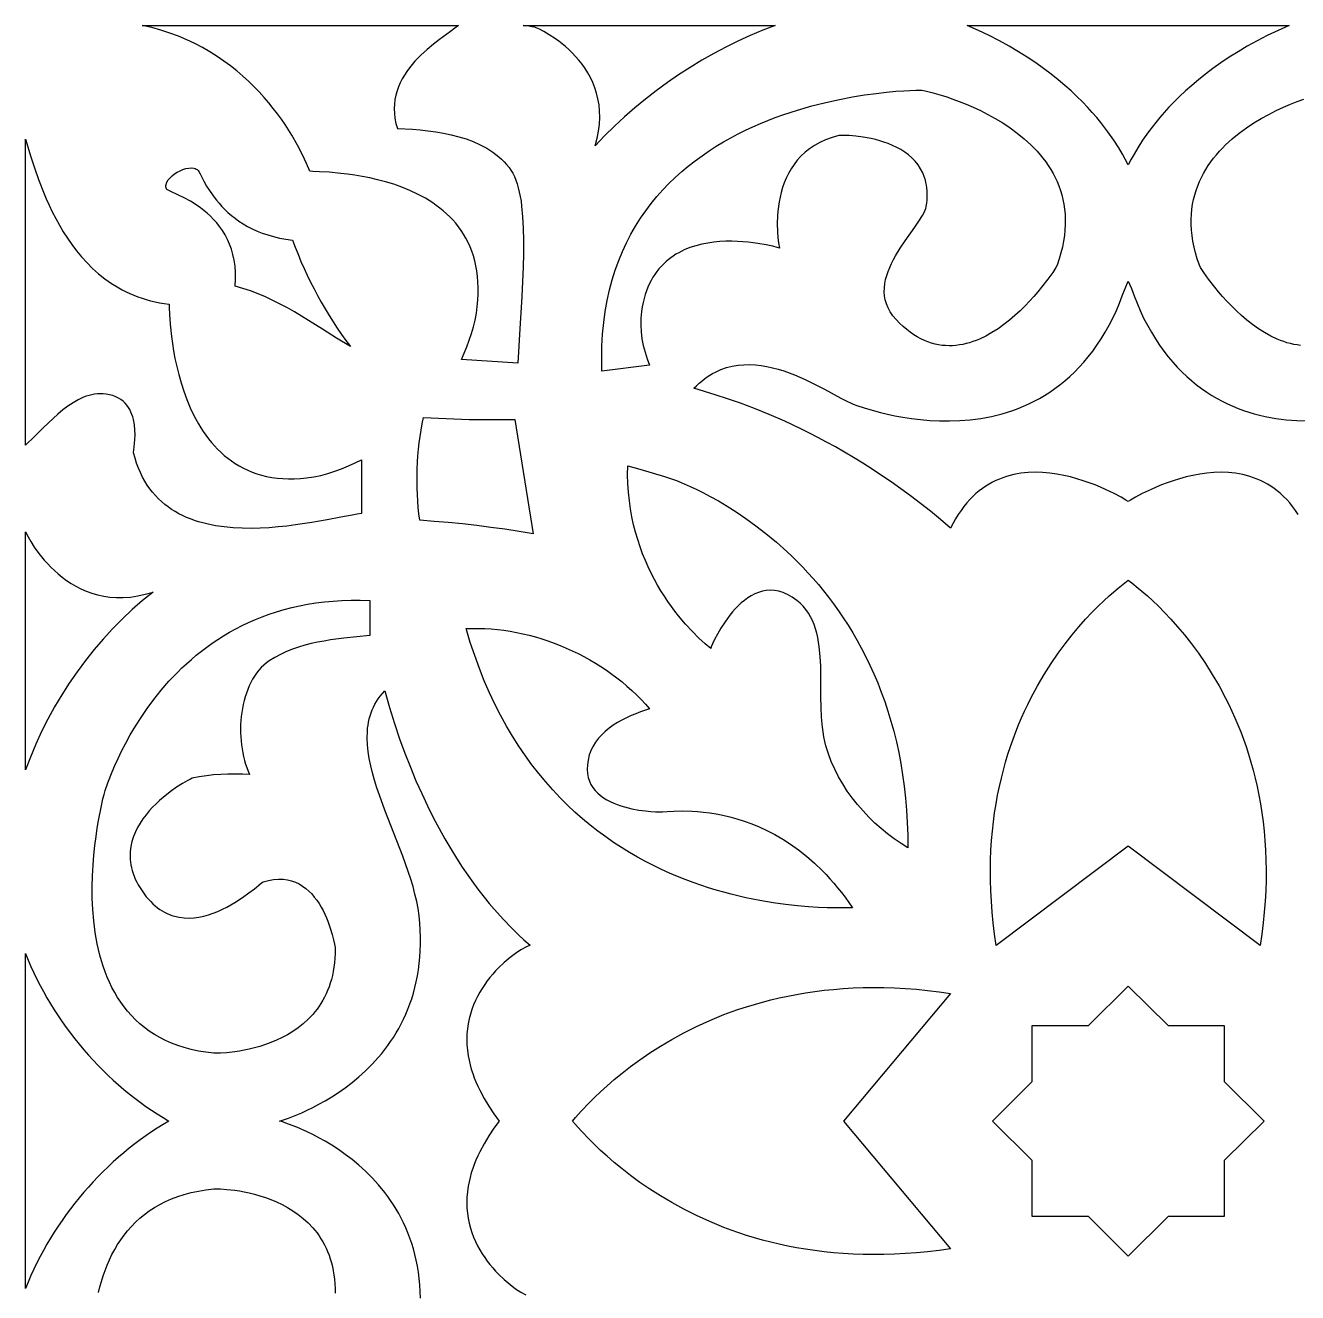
# Model space of a CAD drawing. Extents: x -270 to 270, y -847 to 847.
# Drawn here: x -67.5 to 10.4, y 325 to 402.5 of the extents above; entities that cross this region are included whole.
import ezdxf

# ---------------------------------------------------------------- set-up
doc = ezdxf.new("R2010")
doc.units = 0
doc.layers.add('LAYER_1', color=18, linetype='CONTINUOUS')

msp = doc.modelspace()

# ---------------------------------------------------------------- linework, layer by layer
at = {"layer": 'LAYER_1'}
for points in [[(-41.21, 402.33), (-41.489, 402.131), (-42.161, 401.644), (-42.533, 401.356), (-42.914, 401.038), (-43.293, 400.69), (-43.477, 400.505), (-43.657, 400.312), (-43.831, 400.112), (-43.997, 399.904), (-44.154, 399.689), (-44.301, 399.466), (-44.435, 399.235), (-44.557, 398.997), (-44.664, 398.752), (-44.754, 398.498), (-44.828, 398.237), (-44.882, 397.969), (-44.916, 397.692), (-44.929, 397.408), (-44.918, 397.116), (-44.883, 396.817), (-44.823, 396.51), (-44.734, 396.195), (-43.814, 396.143), (-43.342, 396.103), (-42.866, 396.052), (-42.39, 395.988), (-41.915, 395.908), (-41.446, 395.81), (-40.983, 395.693), (-40.532, 395.554), (-40.093, 395.392), (-39.671, 395.204), (-39.467, 395.099), (-39.268, 394.988), (-39.074, 394.869), (-38.887, 394.742), (-38.705, 394.608), (-38.53, 394.465), (-38.362, 394.314), (-38.201, 394.154), (-38.047, 393.985), (-37.902, 393.807), (-37.783, 393.638), (-37.675, 393.454), (-37.576, 393.254), (-37.486, 393.038), (-37.406, 392.808), (-37.334, 392.562), (-37.271, 392.302), (-37.216, 392.028), (-37.168, 391.739), (-37.128, 391.437), (-37.067, 390.792), (-37.032, 390.095), (-37.018, 389.349), (-37.024, 388.554), (-37.046, 387.714), (-37.081, 386.831), (-37.127, 385.906), (-37.238, 383.941), (-37.358, 381.836), (-40.816, 382.057), (-40.649, 382.447), (-40.49, 382.841), (-40.341, 383.241), (-40.205, 383.646), (-40.085, 384.055), (-39.983, 384.468), (-39.901, 384.886), (-39.843, 385.307), (-39.808, 385.699), (-39.79, 386.079), (-39.788, 386.446), (-39.802, 386.801), (-39.83, 387.143), (-39.873, 387.474), (-39.931, 387.793), (-40.002, 388.101), (-40.085, 388.398), (-40.182, 388.683), (-40.29, 388.958), (-40.411, 389.222), (-40.542, 389.476), (-40.684, 389.72), (-40.835, 389.953), (-40.997, 390.177), (-41.167, 390.391), (-41.346, 390.596), (-41.533, 390.792), (-41.727, 390.979), (-41.929, 391.158), (-42.137, 391.327), (-42.351, 391.489), (-42.571, 391.642), (-42.795, 391.788), (-43.024, 391.926), (-43.257, 392.056), (-43.494, 392.18), (-43.976, 392.405), (-44.466, 392.604), (-44.959, 392.779), (-45.453, 392.93), (-45.943, 393.061), (-46.424, 393.171), (-46.893, 393.263), (-47.346, 393.34), (-47.779, 393.401), (-48.188, 393.45), (-48.916, 393.515), (-49.499, 393.548), (-49.905, 393.564), (-50.1, 393.574), (-50.295, 394.051), (-50.54, 394.585), (-50.839, 395.166), (-51.193, 395.784), (-51.391, 396.104), (-51.604, 396.43), (-51.831, 396.759), (-52.073, 397.092), (-52.329, 397.427), (-52.602, 397.763), (-52.889, 398.098), (-53.192, 398.431), (-53.512, 398.761), (-53.847, 399.086), (-54.199, 399.406), (-54.567, 399.72), (-54.952, 400.025), (-55.354, 400.321), (-55.773, 400.607), (-56.21, 400.881), (-56.664, 401.141), (-57.136, 401.388), (-57.626, 401.619), (-58.135, 401.834), (-58.662, 402.03), (-59.208, 402.208), (-59.772, 402.365), (-60.356, 402.5), (-40.985, 402.5)], [(-22.371, 402.204), (-23.133, 401.883), (-23.888, 401.539), (-24.634, 401.171), (-25.371, 400.78), (-26.098, 400.367), (-26.815, 399.933), (-27.519, 399.477), (-28.211, 399), (-28.89, 398.504), (-29.554, 397.988), (-30.203, 397.454), (-30.835, 396.901), (-31.451, 396.331), (-32.05, 395.743), (-32.629, 395.139), (-32.508, 395.596), (-32.422, 396.038), (-32.37, 396.463), (-32.349, 396.873), (-32.358, 397.267), (-32.394, 397.646), (-32.456, 398.009), (-32.542, 398.357), (-32.648, 398.69), (-32.775, 399.007), (-32.918, 399.31), (-33.077, 399.598), (-33.249, 399.871), (-33.432, 400.129), (-33.625, 400.373), (-33.824, 400.602), (-34.029, 400.817), (-34.237, 401.018), (-34.446, 401.204), (-34.654, 401.377), (-34.859, 401.535), (-35.059, 401.68), (-35.435, 401.928), (-35.767, 402.122), (-36.038, 402.263), (-36.232, 402.351), (-36.332, 402.388), (-36.508, 402.424), (-36.685, 402.451), (-37.04, 402.5), (-21.602, 402.5)], [(9.166, 402.195), (8.509, 401.881), (7.882, 401.559), (7.285, 401.23), (6.717, 400.895), (6.177, 400.556), (5.665, 400.214), (5.18, 399.869), (4.722, 399.524), (4.289, 399.178), (3.882, 398.834), (3.499, 398.493), (3.14, 398.155), (2.804, 397.822), (2.49, 397.495), (2.199, 397.175), (1.929, 396.864), (1.68, 396.561), (1.241, 395.99), (0.877, 395.47), (0.582, 395.011), (0.353, 394.623), (0.182, 394.314), (-0.001, 393.971), (-0.184, 394.314), (-0.354, 394.623), (-0.584, 395.011), (-0.878, 395.47), (-1.243, 395.99), (-1.682, 396.561), (-1.931, 396.864), (-2.201, 397.175), (-2.492, 397.495), (-2.805, 397.822), (-3.141, 398.155), (-3.5, 398.493), (-3.883, 398.834), (-4.291, 399.178), (-4.723, 399.524), (-5.182, 399.869), (-5.667, 400.214), (-6.179, 400.556), (-6.719, 400.895), (-7.287, 401.23), (-7.884, 401.559), (-8.511, 401.881), (-9.168, 402.195), (-9.856, 402.5), (9.854, 402.5)], [(-12.628, 398.536), (-12.431, 398.501), (-12.028, 398.402), (-11.452, 398.236), (-11.112, 398.127), (-10.741, 397.999), (-10.345, 397.851), (-9.929, 397.684), (-9.496, 397.496), (-9.05, 397.288), (-8.597, 397.058), (-8.141, 396.806), (-7.685, 396.531), (-7.235, 396.233), (-6.795, 395.911), (-6.369, 395.565), (-6.163, 395.383), (-5.962, 395.194), (-5.766, 394.999), (-5.577, 394.797), (-5.395, 394.589), (-5.22, 394.374), (-5.053, 394.153), (-4.895, 393.925), (-4.746, 393.69), (-4.606, 393.448), (-4.476, 393.199), (-4.357, 392.943), (-4.249, 392.68), (-4.153, 392.41), (-4.07, 392.132), (-3.999, 391.848), (-3.942, 391.555), (-3.898, 391.256), (-3.869, 390.948), (-3.855, 390.634), (-3.857, 390.311), (-3.875, 389.981), (-3.91, 389.642), (-3.962, 389.296), (-4.031, 388.942), (-4.119, 388.58), (-4.226, 388.21), (-4.353, 387.832), (-4.433, 387.685), (-4.623, 387.39), (-4.915, 386.978), (-5.301, 386.479), (-5.526, 386.205), (-5.772, 385.921), (-6.036, 385.63), (-6.319, 385.335), (-6.619, 385.041), (-6.935, 384.751), (-7.267, 384.469), (-7.612, 384.199), (-7.97, 383.944), (-8.341, 383.708), (-8.722, 383.495), (-9.114, 383.309), (-9.313, 383.227), (-9.514, 383.152), (-9.717, 383.087), (-9.922, 383.03), (-10.129, 382.983), (-10.337, 382.946), (-10.547, 382.919), (-10.758, 382.903), (-10.97, 382.898), (-11.183, 382.905), (-11.397, 382.924), (-11.612, 382.956), (-11.828, 383.002), (-12.044, 383.06), (-12.261, 383.133), (-12.478, 383.221), (-12.695, 383.323), (-12.912, 383.441), (-13.129, 383.575), (-13.346, 383.725), (-13.563, 383.893), (-13.779, 384.077), (-13.994, 384.28), (-14.209, 384.5), (-14.408, 384.736), (-14.573, 384.975), (-14.705, 385.216), (-14.805, 385.461), (-14.876, 385.707), (-14.919, 385.954), (-14.936, 386.203), (-14.93, 386.452), (-14.901, 386.701), (-14.853, 386.95), (-14.785, 387.198), (-14.701, 387.445), (-14.603, 387.691), (-14.491, 387.934), (-14.369, 388.174), (-14.237, 388.412), (-13.952, 388.876), (-13.653, 389.322), (-13.068, 390.148), (-12.812, 390.52), (-12.6, 390.86), (-12.515, 391.016), (-12.446, 391.164), (-12.396, 391.301), (-12.365, 391.428), (-12.336, 391.632), (-12.317, 391.829), (-12.307, 392.02), (-12.305, 392.204), (-12.312, 392.383), (-12.327, 392.555), (-12.35, 392.722), (-12.381, 392.883), (-12.419, 393.038), (-12.464, 393.188), (-12.575, 393.471), (-12.71, 393.732), (-12.869, 393.974), (-13.048, 394.196), (-13.245, 394.399), (-13.458, 394.584), (-13.685, 394.752), (-13.924, 394.904), (-14.173, 395.041), (-14.428, 395.162), (-14.689, 395.27), (-14.952, 395.365), (-15.215, 395.448), (-15.477, 395.519), (-15.735, 395.579), (-16.231, 395.671), (-16.683, 395.73), (-17.076, 395.762), (-17.39, 395.775), (-17.608, 395.774), (-17.712, 395.765), (-17.926, 395.71), (-18.133, 395.648), (-18.522, 395.507), (-18.88, 395.343), (-19.21, 395.159), (-19.511, 394.957), (-19.785, 394.737), (-20.034, 394.502), (-20.258, 394.253), (-20.459, 393.993), (-20.638, 393.723), (-20.796, 393.445), (-20.934, 393.16), (-21.053, 392.871), (-21.155, 392.579), (-21.24, 392.287), (-21.311, 391.994), (-21.368, 391.705), (-21.412, 391.42), (-21.444, 391.14), (-21.466, 390.869), (-21.484, 390.357), (-21.474, 389.898), (-21.447, 389.506), (-21.411, 389.195), (-21.352, 388.873), (-21.485, 388.915), (-21.763, 388.988), (-22.165, 389.075), (-22.673, 389.164), (-22.96, 389.205), (-23.266, 389.24), (-23.589, 389.268), (-23.926, 389.287), (-24.274, 389.296), (-24.631, 389.292), (-24.995, 389.273), (-25.363, 389.239), (-25.732, 389.186), (-26.101, 389.114), (-26.466, 389.02), (-26.826, 388.903), (-27.178, 388.76), (-27.518, 388.59), (-27.684, 388.495), (-27.846, 388.391), (-28.004, 388.281), (-28.158, 388.162), (-28.307, 388.035), (-28.452, 387.9), (-28.591, 387.756), (-28.725, 387.603), (-28.854, 387.441), (-28.976, 387.27), (-29.091, 387.09), (-29.201, 386.899), (-29.303, 386.699), (-29.397, 386.488), (-29.485, 386.267), (-29.564, 386.036), (-29.635, 385.793), (-29.697, 385.54), (-29.751, 385.275), (-29.796, 384.998), (-29.82, 384.791), (-29.836, 384.583), (-29.842, 384.165), (-29.817, 383.744), (-29.763, 383.325), (-29.682, 382.909), (-29.576, 382.5), (-29.449, 382.099), (-29.302, 381.709), (-32.213, 381.342), (-32.228, 382.121), (-32.214, 382.877), (-32.173, 383.61), (-32.105, 384.319), (-32.011, 385.005), (-31.892, 385.67), (-31.75, 386.312), (-31.584, 386.932), (-31.396, 387.532), (-31.187, 388.11), (-30.958, 388.668), (-30.708, 389.206), (-30.441, 389.724), (-30.155, 390.222), (-29.852, 390.702), (-29.534, 391.162), (-29.2, 391.605), (-28.852, 392.029), (-28.49, 392.436), (-28.116, 392.826), (-27.731, 393.199), (-27.334, 393.555), (-26.928, 393.896), (-26.513, 394.22), (-26.089, 394.529), (-25.659, 394.824), (-25.222, 395.103), (-24.779, 395.369), (-24.332, 395.62), (-23.881, 395.858), (-23.428, 396.083), (-22.972, 396.295), (-22.515, 396.494), (-22.058, 396.682), (-21.602, 396.858), (-21.148, 397.022), (-20.696, 397.176), (-20.247, 397.319), (-19.362, 397.575), (-18.502, 397.793), (-17.673, 397.976), (-16.881, 398.127), (-16.135, 398.249), (-15.44, 398.345), (-14.805, 398.418), (-14.236, 398.471), (-13.74, 398.507), (-12.995, 398.538)], [(-67.167, 394.46), (-66.952, 393.794), (-66.698, 393.067), (-66.399, 392.297), (-66.231, 391.9), (-66.051, 391.498), (-65.856, 391.092), (-65.648, 390.686), (-65.424, 390.28), (-65.185, 389.877), (-64.929, 389.479), (-64.657, 389.088), (-64.367, 388.706), (-64.059, 388.334), (-63.732, 387.975), (-63.386, 387.631), (-63.019, 387.304), (-62.632, 386.996), (-62.224, 386.708), (-61.793, 386.443), (-61.57, 386.319), (-61.34, 386.202), (-61.105, 386.092), (-60.864, 385.989), (-60.616, 385.893), (-60.363, 385.804), (-60.104, 385.723), (-59.838, 385.65), (-59.566, 385.585), (-59.288, 385.528), (-59.003, 385.481), (-58.712, 385.442), (-58.708, 385.236), (-58.691, 384.815), (-58.648, 384.211), (-58.566, 383.456), (-58.508, 383.034), (-58.435, 382.586), (-58.347, 382.117), (-58.242, 381.632), (-58.119, 381.134), (-57.976, 380.627), (-57.811, 380.117), (-57.623, 379.606), (-57.411, 379.1), (-57.174, 378.601), (-56.908, 378.115), (-56.765, 377.878), (-56.614, 377.646), (-56.456, 377.418), (-56.29, 377.197), (-56.115, 376.981), (-55.933, 376.773), (-55.742, 376.571), (-55.543, 376.378), (-55.335, 376.192), (-55.119, 376.016), (-54.893, 375.848), (-54.658, 375.691), (-54.413, 375.544), (-54.159, 375.407), (-53.895, 375.283), (-53.621, 375.17), (-53.336, 375.069), (-53.042, 374.981), (-52.736, 374.907), (-52.42, 374.847), (-52.093, 374.801), (-51.755, 374.771), (-51.406, 374.756), (-51.045, 374.757), (-50.672, 374.774), (-50.288, 374.809), (-49.851, 374.872), (-49.418, 374.963), (-48.99, 375.079), (-48.566, 375.216), (-48.147, 375.372), (-47.734, 375.544), (-47.326, 375.728), (-46.924, 375.921), (-46.924, 372.625), (-47.19, 372.589), (-47.494, 372.538), (-48.206, 372.407), (-49.038, 372.25), (-49.968, 372.086), (-50.974, 371.933), (-51.499, 371.867), (-52.035, 371.81), (-52.58, 371.766), (-53.13, 371.736), (-53.683, 371.723), (-54.235, 371.73), (-54.786, 371.757), (-55.331, 371.809), (-55.868, 371.887), (-56.394, 371.993), (-56.652, 372.057), (-56.906, 372.13), (-57.157, 372.211), (-57.403, 372.3), (-57.644, 372.398), (-57.88, 372.506), (-58.111, 372.622), (-58.336, 372.749), (-58.555, 372.886), (-58.768, 373.033), (-58.974, 373.19), (-59.172, 373.359), (-59.364, 373.538), (-59.547, 373.729), (-59.723, 373.932), (-59.89, 374.147), (-60.048, 374.375), (-60.197, 374.615), (-60.336, 374.868), (-60.466, 375.134), (-60.585, 375.414), (-60.694, 375.707), (-60.792, 376.015), (-60.879, 376.337), (-60.877, 376.395), (-60.862, 376.516), (-60.817, 376.91), (-60.799, 377.166), (-60.791, 377.45), (-60.799, 377.753), (-60.83, 378.067), (-60.888, 378.384), (-60.93, 378.54), (-60.981, 378.694), (-61.041, 378.844), (-61.112, 378.989), (-61.195, 379.128), (-61.29, 379.26), (-61.397, 379.385), (-61.518, 379.5), (-61.654, 379.605), (-61.804, 379.699), (-61.97, 379.781), (-62.152, 379.849), (-62.352, 379.903), (-62.569, 379.941), (-62.747, 379.958), (-62.923, 379.962), (-63.097, 379.954), (-63.269, 379.934), (-63.44, 379.902), (-63.609, 379.86), (-63.776, 379.808), (-63.941, 379.746), (-64.105, 379.675), (-64.267, 379.596), (-64.586, 379.413), (-64.9, 379.204), (-65.208, 378.971), (-65.51, 378.72), (-65.807, 378.456), (-66.388, 377.901), (-66.951, 377.345), (-67.5, 376.82), (-67.5, 395.547)], [(-57.186, 393.758), (-57.115, 393.738), (-57.048, 393.711), (-56.986, 393.675), (-56.931, 393.632), (-56.885, 393.563), (-56.814, 393.422), (-56.58, 392.964), (-56.41, 392.666), (-56.2, 392.335), (-55.947, 391.982), (-55.804, 391.799), (-55.648, 391.615), (-55.479, 391.429), (-55.298, 391.244), (-55.103, 391.06), (-54.894, 390.879), (-54.671, 390.702), (-54.433, 390.531), (-54.18, 390.365), (-53.912, 390.207), (-53.627, 390.059), (-53.327, 389.92), (-53.009, 389.792), (-52.674, 389.677), (-52.321, 389.575), (-51.95, 389.489), (-51.56, 389.418), (-51.151, 389.365), (-50.988, 388.928), (-50.816, 388.495), (-50.636, 388.064), (-50.448, 387.637), (-50.252, 387.213), (-50.049, 386.793), (-49.837, 386.377), (-49.619, 385.965), (-49.393, 385.557), (-49.159, 385.154), (-48.919, 384.756), (-48.671, 384.362), (-48.417, 383.974), (-48.156, 383.592), (-47.888, 383.215), (-47.614, 382.844), (-48.463, 383.374), (-49.312, 383.916), (-50.166, 384.452), (-51.03, 384.97), (-51.466, 385.216), (-51.906, 385.453), (-52.351, 385.677), (-52.801, 385.886), (-53.256, 386.08), (-53.717, 386.256), (-54.185, 386.412), (-54.66, 386.547), (-54.637, 386.973), (-54.64, 387.379), (-54.67, 387.765), (-54.723, 388.131), (-54.797, 388.479), (-54.893, 388.807), (-55.007, 389.118), (-55.137, 389.41), (-55.283, 389.686), (-55.442, 389.946), (-55.614, 390.189), (-55.795, 390.416), (-55.984, 390.629), (-56.18, 390.827), (-56.38, 391.011), (-56.584, 391.182), (-56.79, 391.34), (-56.995, 391.485), (-57.397, 391.74), (-57.777, 391.951), (-58.122, 392.123), (-58.65, 392.363), (-58.806, 392.44), (-58.851, 392.469), (-58.871, 392.493), (-58.89, 392.562), (-58.899, 392.631), (-58.897, 392.701), (-58.886, 392.771), (-58.837, 392.911), (-58.757, 393.048), (-58.65, 393.181), (-58.52, 393.306), (-58.371, 393.421), (-58.209, 393.524), (-58.037, 393.613), (-57.86, 393.685), (-57.682, 393.738), (-57.507, 393.77), (-57.341, 393.777)], [(-41.743, 378.44), (-40.345, 378.396), (-38.947, 378.381), (-37.549, 378.396), (-36.42, 371.393), (-37.283, 371.536), (-38.148, 371.667), (-39.014, 371.787), (-39.882, 371.895), (-40.752, 371.993), (-41.622, 372.079), (-42.493, 372.154), (-43.365, 372.217), (-43.414, 372.608), (-43.454, 373), (-43.486, 373.394), (-43.51, 373.79), (-43.525, 374.186), (-43.532, 374.582), (-43.53, 374.979), (-43.52, 375.376), (-43.502, 375.772), (-43.475, 376.168), (-43.44, 376.563), (-43.396, 376.957), (-43.345, 377.349), (-43.284, 377.739), (-43.216, 378.128), (-43.139, 378.514)], [(-29.888, 375.341), (-29.135, 375.131), (-28.387, 374.907), (-28.016, 374.784), (-27.649, 374.649), (-27.356, 374.532), (-26.807, 374.292), (-26.448, 374.122), (-26.039, 373.918), (-25.584, 373.678), (-25.089, 373.4), (-24.559, 373.083), (-23.998, 372.727), (-23.41, 372.329), (-22.802, 371.889), (-22.176, 371.406), (-21.539, 370.877), (-20.895, 370.301), (-20.572, 369.996), (-20.249, 369.678), (-19.926, 369.348), (-19.605, 369.006), (-19.285, 368.651), (-18.968, 368.284), (-18.654, 367.903), (-18.343, 367.51), (-18.037, 367.103), (-17.736, 366.683), (-17.44, 366.249), (-17.149, 365.802), (-16.866, 365.341), (-16.59, 364.866), (-16.321, 364.376), (-16.061, 363.872), (-15.81, 363.354), (-15.568, 362.821), (-15.336, 362.273), (-15.116, 361.711), (-14.906, 361.133), (-14.709, 360.539), (-14.524, 359.931), (-14.352, 359.306), (-14.194, 358.666), (-14.05, 358.01), (-13.922, 357.338), (-13.809, 356.649), (-13.711, 355.944), (-13.631, 355.222), (-13.568, 354.484), (-13.523, 353.729), (-13.496, 352.956), (-13.489, 352.166), (-13.909, 352.432), (-14.322, 352.719), (-14.728, 353.025), (-15.123, 353.35), (-15.507, 353.693), (-15.877, 354.053), (-16.233, 354.43), (-16.573, 354.823), (-16.894, 355.229), (-17.196, 355.65), (-17.477, 356.084), (-17.735, 356.529), (-17.969, 356.986), (-18.176, 357.453), (-18.356, 357.93), (-18.507, 358.415), (-18.576, 358.692), (-18.634, 358.976), (-18.681, 359.266), (-18.719, 359.561), (-18.771, 360.165), (-18.797, 360.783), (-18.807, 361.41), (-18.809, 362.039), (-18.824, 363.286), (-18.854, 363.893), (-18.911, 364.481), (-18.952, 364.766), (-19.003, 365.045), (-19.065, 365.316), (-19.139, 365.58), (-19.226, 365.835), (-19.328, 366.08), (-19.444, 366.316), (-19.577, 366.541), (-19.727, 366.754), (-19.896, 366.956), (-20.085, 367.144), (-20.294, 367.32), (-20.577, 367.518), (-20.716, 367.601), (-20.854, 367.674), (-20.991, 367.738), (-21.126, 367.792), (-21.26, 367.837), (-21.393, 367.873), (-21.653, 367.919), (-21.907, 367.934), (-22.154, 367.918), (-22.395, 367.875), (-22.629, 367.806), (-22.856, 367.714), (-23.075, 367.601), (-23.286, 367.469), (-23.49, 367.321), (-23.686, 367.159), (-23.873, 366.985), (-24.052, 366.801), (-24.222, 366.61), (-24.383, 366.413), (-24.534, 366.214), (-24.676, 366.014), (-24.931, 365.62), (-25.145, 365.251), (-25.317, 364.924), (-25.444, 364.658), (-25.525, 364.469), (-25.557, 364.377), (-25.9, 364.666), (-26.276, 365.011), (-26.679, 365.412), (-27.1, 365.869), (-27.531, 366.381), (-27.748, 366.658), (-27.964, 366.949), (-28.179, 367.253), (-28.391, 367.57), (-28.6, 367.902), (-28.804, 368.247), (-29.003, 368.605), (-29.195, 368.976), (-29.379, 369.361), (-29.555, 369.76), (-29.722, 370.171), (-29.878, 370.596), (-30.023, 371.034), (-30.155, 371.485), (-30.273, 371.949), (-30.377, 372.426), (-30.465, 372.916), (-30.537, 373.419), (-30.591, 373.934), (-30.627, 374.463), (-30.643, 375.004), (-30.639, 375.558)], [(-67.343, 371.199), (-67.18, 370.92), (-66.959, 370.58), (-66.681, 370.194), (-66.344, 369.781), (-66.154, 369.569), (-65.949, 369.356), (-65.73, 369.145), (-65.495, 368.937), (-65.246, 368.735), (-64.982, 368.541), (-64.703, 368.357), (-64.409, 368.185), (-64.1, 368.027), (-63.776, 367.885), (-63.436, 367.761), (-63.081, 367.658), (-62.712, 367.578), (-62.326, 367.522), (-61.926, 367.494), (-61.51, 367.494), (-61.078, 367.525), (-60.631, 367.589), (-60.168, 367.689), (-59.931, 367.752), (-59.69, 367.826), (-60.334, 367.302), (-60.962, 366.751), (-61.572, 366.175), (-62.164, 365.575), (-62.736, 364.951), (-63.289, 364.306), (-63.82, 363.64), (-64.33, 362.955), (-64.816, 362.252), (-65.278, 361.532), (-65.716, 360.798), (-66.128, 360.049), (-66.513, 359.287), (-66.871, 358.514), (-67.2, 357.731), (-67.5, 356.939), (-67.5, 371.504)], [(0.216, 368.391), (0.616, 368.068), (1.169, 367.59), (1.494, 367.292), (1.845, 366.954), (2.218, 366.576), (2.611, 366.159), (3.018, 365.7), (3.436, 365.201), (3.862, 364.661), (4.29, 364.079), (4.718, 363.456), (5.14, 362.791), (5.555, 362.083), (5.957, 361.333), (6.152, 360.942), (6.342, 360.54), (6.527, 360.128), (6.707, 359.704), (6.881, 359.27), (7.048, 358.825), (7.208, 358.369), (7.36, 357.902), (7.505, 357.423), (7.641, 356.934), (7.768, 356.434), (7.885, 355.923), (7.993, 355.4), (8.09, 354.867), (8.176, 354.322), (8.251, 353.766), (8.314, 353.198), (8.364, 352.619), (8.401, 352.029), (8.425, 351.428), (8.436, 350.815), (8.431, 350.19), (8.412, 349.554), (8.378, 348.907), (8.328, 348.248), (8.261, 347.577), (8.178, 346.895), (8.077, 346.201), (-0.001, 352.283), (-8.079, 346.201), (-8.179, 346.895), (-8.263, 347.577), (-8.329, 348.248), (-8.38, 348.907), (-8.414, 349.554), (-8.433, 350.19), (-8.437, 350.815), (-8.427, 351.428), (-8.403, 352.029), (-8.366, 352.619), (-8.315, 353.198), (-8.253, 353.766), (-8.178, 354.322), (-8.092, 354.867), (-7.995, 355.4), (-7.887, 355.923), (-7.769, 356.434), (-7.642, 356.934), (-7.506, 357.423), (-7.362, 357.902), (-7.209, 358.369), (-7.049, 358.825), (-6.882, 359.27), (-6.709, 359.704), (-6.529, 360.128), (-6.344, 360.54), (-6.153, 360.942), (-5.958, 361.333), (-5.556, 362.083), (-5.142, 362.791), (-4.719, 363.456), (-4.292, 364.079), (-3.863, 364.661), (-3.438, 365.201), (-3.02, 365.7), (-2.612, 366.159), (-2.22, 366.576), (-1.846, 366.954), (-1.495, 367.292), (-1.171, 367.59), (-0.618, 368.068), (-0.217, 368.391), (-0.001, 368.562)], [(-46.42, 367.318), (-46.42, 365.174), (-47.215, 365.093), (-48.018, 365.005), (-48.822, 364.898), (-49.222, 364.832), (-49.619, 364.757), (-50.012, 364.671), (-50.401, 364.572), (-50.783, 364.458), (-51.159, 364.328), (-51.528, 364.181), (-51.887, 364.014), (-52.237, 363.826), (-52.576, 363.615), (-52.75, 363.49), (-52.914, 363.352), (-53.069, 363.202), (-53.215, 363.04), (-53.351, 362.868), (-53.478, 362.685), (-53.596, 362.494), (-53.705, 362.293), (-53.806, 362.085), (-53.897, 361.87), (-53.979, 361.648), (-54.053, 361.419), (-54.118, 361.186), (-54.174, 360.948), (-54.222, 360.707), (-54.261, 360.462), (-54.292, 360.214), (-54.314, 359.965), (-54.328, 359.715), (-54.334, 359.464), (-54.332, 359.214), (-54.321, 358.965), (-54.302, 358.717), (-54.275, 358.471), (-54.241, 358.229), (-54.198, 357.99), (-54.147, 357.755), (-54.089, 357.526), (-54.023, 357.302), (-53.949, 357.085), (-53.868, 356.875), (-53.779, 356.673), (-54.22, 356.688), (-54.662, 356.693), (-55.104, 356.688), (-55.546, 356.669), (-55.987, 356.636), (-56.426, 356.586), (-56.862, 356.519), (-57.294, 356.432), (-57.397, 356.388), (-57.604, 356.281), (-57.895, 356.111), (-58.251, 355.883), (-58.651, 355.598), (-59.077, 355.26), (-59.293, 355.072), (-59.507, 354.871), (-59.718, 354.658), (-59.923, 354.434), (-60.12, 354.198), (-60.305, 353.952), (-60.477, 353.695), (-60.633, 353.427), (-60.771, 353.149), (-60.888, 352.862), (-60.981, 352.566), (-61.049, 352.261), (-61.088, 351.947), (-61.096, 351.624), (-61.088, 351.46), (-61.072, 351.294), (-61.046, 351.126), (-61.011, 350.957), (-60.967, 350.785), (-60.913, 350.612), (-60.848, 350.437), (-60.774, 350.26), (-60.688, 350.082), (-60.591, 349.902), (-60.483, 349.72), (-60.364, 349.537), (-60.234, 349.356), (-60.102, 349.187), (-59.969, 349.03), (-59.832, 348.885), (-59.694, 348.75), (-59.555, 348.627), (-59.413, 348.514), (-59.27, 348.411), (-59.125, 348.319), (-58.98, 348.236), (-58.833, 348.163), (-58.685, 348.099), (-58.536, 348.044), (-58.386, 347.997), (-58.085, 347.929), (-57.783, 347.891), (-57.481, 347.881), (-57.179, 347.898), (-56.879, 347.938), (-56.582, 348), (-56.29, 348.081), (-56.002, 348.178), (-55.72, 348.289), (-55.446, 348.413), (-55.181, 348.546), (-54.925, 348.686), (-54.679, 348.832), (-54.224, 349.127), (-53.824, 349.414), (-53.488, 349.672), (-53.224, 349.885), (-53.042, 350.032), (-52.95, 350.094), (-52.622, 350.183), (-52.31, 350.238), (-52.014, 350.261), (-51.732, 350.254), (-51.465, 350.218), (-51.213, 350.157), (-50.975, 350.071), (-50.75, 349.963), (-50.538, 349.835), (-50.34, 349.689), (-50.154, 349.528), (-49.98, 349.352), (-49.819, 349.164), (-49.668, 348.966), (-49.529, 348.76), (-49.401, 348.548), (-49.283, 348.333), (-49.176, 348.115), (-49.078, 347.897), (-48.99, 347.682), (-48.84, 347.265), (-48.724, 346.881), (-48.638, 346.546), (-48.581, 346.276), (-48.548, 346.086), (-48.538, 345.994), (-48.543, 345.7), (-48.557, 345.415), (-48.582, 345.14), (-48.616, 344.873), (-48.66, 344.615), (-48.712, 344.365), (-48.773, 344.124), (-48.842, 343.891), (-48.919, 343.666), (-49.003, 343.449), (-49.095, 343.24), (-49.194, 343.039), (-49.299, 342.845), (-49.411, 342.658), (-49.528, 342.479), (-49.652, 342.307), (-49.78, 342.142), (-49.914, 341.983), (-50.195, 341.686), (-50.492, 341.415), (-50.803, 341.168), (-51.126, 340.944), (-51.457, 340.743), (-51.794, 340.562), (-52.134, 340.402), (-52.476, 340.26), (-52.815, 340.135), (-53.151, 340.028), (-53.48, 339.935), (-53.8, 339.857), (-54.108, 339.791), (-54.401, 339.738), (-54.678, 339.695), (-55.171, 339.638), (-55.565, 339.61), (-55.84, 339.602), (-55.977, 339.606), (-56.457, 339.664), (-56.917, 339.742), (-57.357, 339.838), (-57.778, 339.951), (-58.18, 340.081), (-58.564, 340.227), (-58.929, 340.389), (-59.276, 340.565), (-59.607, 340.756), (-59.92, 340.961), (-60.216, 341.179), (-60.496, 341.41), (-60.761, 341.652), (-61.01, 341.906), (-61.244, 342.171), (-61.463, 342.445), (-61.669, 342.729), (-61.86, 343.022), (-62.038, 343.323), (-62.203, 343.632), (-62.356, 343.948), (-62.496, 344.27), (-62.625, 344.598), (-62.742, 344.931), (-62.848, 345.268), (-62.944, 345.61), (-63.029, 345.955), (-63.105, 346.302), (-63.171, 346.652), (-63.228, 347.003), (-63.277, 347.355), (-63.318, 347.707), (-63.376, 348.41), (-63.406, 349.106), (-63.411, 349.791), (-63.395, 350.46), (-63.361, 351.108), (-63.311, 351.73), (-63.249, 352.32), (-63.179, 352.875), (-63.103, 353.389), (-63.025, 353.858), (-62.875, 354.638), (-62.754, 355.176), (-62.688, 355.433), (-62.611, 355.681), (-62.449, 356.154), (-62.192, 356.819), (-62.025, 357.213), (-61.832, 357.642), (-61.611, 358.101), (-61.361, 358.587), (-61.081, 359.095), (-60.77, 359.621), (-60.427, 360.16), (-60.051, 360.709), (-59.641, 361.263), (-59.196, 361.818), (-58.714, 362.369), (-58.459, 362.642), (-58.195, 362.913), (-57.921, 363.181), (-57.638, 363.445), (-57.344, 363.705), (-57.041, 363.96), (-56.727, 364.21), (-56.404, 364.455), (-56.069, 364.693), (-55.725, 364.925), (-55.369, 365.149), (-55.003, 365.366), (-54.626, 365.574), (-54.238, 365.773), (-53.839, 365.963), (-53.429, 366.143), (-53.007, 366.312), (-52.573, 366.471), (-52.128, 366.618), (-51.671, 366.752), (-51.202, 366.875), (-50.721, 366.984), (-50.227, 367.079), (-49.721, 367.16), (-49.203, 367.226), (-48.672, 367.277), (-48.129, 367.313), (-47.572, 367.331), (-47.003, 367.333)], [(-39.375, 365.594), (-38.989, 365.57), (-38.601, 365.535), (-38.214, 365.487), (-37.826, 365.428), (-37.439, 365.358), (-37.052, 365.276), (-36.667, 365.183), (-36.283, 365.079), (-35.901, 364.964), (-35.521, 364.839), (-35.144, 364.703), (-34.771, 364.557), (-34.4, 364.401), (-34.034, 364.235), (-33.673, 364.059), (-33.316, 363.874), (-32.964, 363.68), (-32.618, 363.476), (-32.278, 363.263), (-31.944, 363.042), (-31.617, 362.811), (-31.297, 362.573), (-30.985, 362.326), (-30.681, 362.071), (-30.386, 361.807), (-30.099, 361.537), (-29.821, 361.258), (-29.554, 360.972), (-29.296, 360.679), (-29.857, 360.493), (-30.142, 360.385), (-30.427, 360.266), (-30.711, 360.135), (-30.989, 359.993), (-31.26, 359.84), (-31.522, 359.674), (-31.772, 359.495), (-32.008, 359.304), (-32.227, 359.099), (-32.427, 358.88), (-32.605, 358.648), (-32.759, 358.4), (-32.887, 358.138), (-32.941, 358.002), (-32.987, 357.861), (-33.064, 357.548), (-33.108, 357.253), (-33.119, 356.978), (-33.101, 356.72), (-33.054, 356.481), (-32.981, 356.258), (-32.885, 356.051), (-32.766, 355.86), (-32.628, 355.684), (-32.471, 355.523), (-32.299, 355.375), (-32.114, 355.241), (-31.916, 355.119), (-31.709, 355.009), (-31.494, 354.911), (-31.274, 354.823), (-31.05, 354.745), (-30.825, 354.677), (-30.378, 354.567), (-29.95, 354.487), (-29.557, 354.432), (-29.215, 354.398), (-28.941, 354.379), (-28.661, 354.369), (-28.509, 354.379), (-28.225, 354.403), (-27.82, 354.427), (-27.306, 354.439), (-26.695, 354.424), (-26.356, 354.402), (-25.997, 354.368), (-25.62, 354.32), (-25.226, 354.257), (-24.816, 354.176), (-24.392, 354.077), (-23.956, 353.957), (-23.508, 353.815), (-23.05, 353.649), (-22.584, 353.457), (-22.112, 353.238), (-21.634, 352.989), (-21.152, 352.709), (-20.667, 352.397), (-20.182, 352.05), (-19.697, 351.667), (-19.214, 351.246), (-18.734, 350.785), (-18.496, 350.54), (-18.26, 350.283), (-18.024, 350.016), (-17.791, 349.738), (-17.56, 349.449), (-17.33, 349.148), (-17.103, 348.836), (-16.879, 348.512), (-17.245, 348.506), (-17.957, 348.503), (-18.429, 348.512), (-18.972, 348.533), (-19.58, 348.57), (-20.248, 348.626), (-20.97, 348.706), (-21.742, 348.812), (-22.558, 348.95), (-23.412, 349.122), (-24.301, 349.332), (-24.756, 349.453), (-25.217, 349.584), (-25.684, 349.728), (-26.157, 349.883), (-26.633, 350.05), (-27.114, 350.23), (-27.597, 350.424), (-28.083, 350.631), (-28.571, 350.853), (-29.06, 351.089), (-29.549, 351.341), (-30.038, 351.608), (-30.527, 351.891), (-31.013, 352.191), (-31.498, 352.508), (-31.98, 352.843), (-32.458, 353.195), (-32.932, 353.566), (-33.401, 353.956), (-33.865, 354.366), (-34.323, 354.795), (-34.774, 355.245), (-35.217, 355.715), (-35.652, 356.207), (-36.079, 356.72), (-36.496, 357.256), (-36.903, 357.815), (-37.299, 358.396), (-37.684, 359.002), (-38.057, 359.631), (-38.417, 360.285), (-38.763, 360.964), (-39.096, 361.669), (-39.414, 362.399), (-39.716, 363.156), (-40.002, 363.94), (-40.272, 364.751), (-40.525, 365.59), (-40.143, 365.604), (-39.76, 365.605)], [(-67.339, 345.309), (-67.168, 344.916), (-66.989, 344.525), (-66.801, 344.138), (-66.604, 343.755), (-66.399, 343.375), (-66.186, 342.999), (-65.964, 342.627), (-65.735, 342.259), (-65.498, 341.895), (-65.254, 341.536), (-65.002, 341.182), (-64.743, 340.834), (-64.478, 340.49), (-64.205, 340.152), (-63.926, 339.82), (-63.641, 339.493), (-63.349, 339.173), (-63.051, 338.859), (-62.748, 338.552), (-62.439, 338.252), (-62.124, 337.958), (-61.804, 337.672), (-61.479, 337.394), (-61.149, 337.123), (-60.814, 336.859), (-60.475, 336.604), (-60.131, 336.357), (-59.784, 336.119), (-59.432, 335.89), (-59.076, 335.669), (-58.717, 335.457), (-59.076, 335.246), (-59.432, 335.025), (-59.784, 334.796), (-60.131, 334.557), (-60.475, 334.311), (-60.814, 334.056), (-61.149, 333.792), (-61.479, 333.521), (-61.804, 333.243), (-62.124, 332.956), (-62.439, 332.663), (-62.748, 332.363), (-63.051, 332.055), (-63.349, 331.742), (-63.641, 331.421), (-63.926, 331.095), (-64.205, 330.763), (-64.478, 330.425), (-64.743, 330.081), (-65.002, 329.732), (-65.254, 329.379), (-65.498, 329.02), (-65.735, 328.656), (-65.964, 328.288), (-66.186, 327.916), (-66.399, 327.54), (-66.604, 327.16), (-66.801, 326.776), (-66.989, 326.389), (-67.168, 325.999), (-67.339, 325.606), (-67.5, 325.21), (-67.5, 345.705)], [(-14.952, 343.624), (-14.301, 343.604), (-13.638, 343.569), (-12.964, 343.519), (-12.278, 343.453), (-11.58, 343.37), (-10.871, 343.271), (-17.421, 335.457), (-10.871, 327.644), (-11.58, 327.545), (-12.278, 327.462), (-12.964, 327.396), (-13.638, 327.346), (-14.301, 327.311), (-14.952, 327.291), (-15.592, 327.285), (-16.22, 327.294), (-16.838, 327.316), (-17.443, 327.351), (-18.038, 327.399), (-18.621, 327.458), (-19.192, 327.53), (-19.753, 327.612), (-20.302, 327.706), (-20.84, 327.809), (-21.367, 327.922), (-21.883, 328.045), (-22.387, 328.176), (-22.881, 328.316), (-23.363, 328.463), (-23.834, 328.618), (-24.295, 328.779), (-24.744, 328.947), (-25.182, 329.121), (-25.61, 329.301), (-26.026, 329.485), (-26.432, 329.674), (-27.211, 330.063), (-27.946, 330.465), (-28.639, 330.875), (-29.289, 331.29), (-29.896, 331.705), (-30.461, 332.118), (-30.984, 332.524), (-31.465, 332.919), (-31.904, 333.301), (-32.302, 333.663), (-32.659, 334.004), (-32.974, 334.32), (-33.484, 334.858), (-33.832, 335.247), (-34.02, 335.457), (-33.832, 335.668), (-33.484, 336.057), (-32.974, 336.595), (-32.659, 336.91), (-32.302, 337.251), (-31.904, 337.614), (-31.465, 337.995), (-30.984, 338.391), (-30.461, 338.797), (-29.896, 339.21), (-29.289, 339.625), (-28.639, 340.04), (-27.946, 340.45), (-27.211, 340.852), (-26.827, 341.048), (-26.432, 341.241), (-26.026, 341.43), (-25.61, 341.614), (-25.182, 341.794), (-24.744, 341.967), (-24.295, 342.135), (-23.834, 342.297), (-23.363, 342.452), (-22.881, 342.599), (-22.387, 342.739), (-21.883, 342.87), (-21.367, 342.992), (-20.84, 343.106), (-20.302, 343.209), (-19.753, 343.302), (-19.192, 343.385), (-18.621, 343.456), (-18.038, 343.516), (-17.443, 343.564), (-16.838, 343.599), (-16.22, 343.621), (-15.592, 343.63)], [(2.434, 341.294), (5.879, 341.297), (5.877, 337.875), (8.315, 335.457), (5.877, 333.04), (5.879, 329.618), (2.434, 329.621), (-0.001, 327.199), (-2.436, 329.621), (-5.881, 329.618), (-5.878, 333.04), (-8.316, 335.457), (-5.878, 337.875), (-5.881, 341.297), (-2.436, 341.294), (-0.001, 343.716)]]:
    msp.add_lwpolyline(points, close=True, dxfattribs=at)
for points in [[(10.545, 382.919), (10.335, 382.946), (10.127, 382.983), (9.92, 383.03), (9.715, 383.087), (9.512, 383.152), (9.311, 383.227), (9.112, 383.309), (8.721, 383.495), (8.339, 383.708), (7.969, 383.944), (7.61, 384.199), (7.265, 384.469), (6.934, 384.751), (6.617, 385.041), (6.317, 385.335), (6.035, 385.63), (5.77, 385.921), (5.524, 386.205), (5.299, 386.479), (4.914, 386.978), (4.622, 387.39), (4.431, 387.685), (4.351, 387.832), (4.225, 388.21), (4.118, 388.58), (4.03, 388.942), (3.96, 389.296), (3.908, 389.642), (3.873, 389.981), (3.855, 390.311), (3.854, 390.634), (3.868, 390.948), (3.896, 391.256), (3.94, 391.555), (3.997, 391.848), (4.068, 392.132), (4.152, 392.41), (4.248, 392.68), (4.355, 392.943), (4.474, 393.199), (4.604, 393.448), (4.744, 393.69), (4.893, 393.925), (5.052, 394.153), (5.219, 394.374), (5.393, 394.589), (5.576, 394.797), (5.765, 394.999), (5.96, 395.194), (6.161, 395.383), (6.368, 395.565), (6.794, 395.911), (7.234, 396.233), (7.684, 396.531), (8.139, 396.806), (8.595, 397.058), (9.049, 397.288), (9.494, 397.496), (9.927, 397.684), (10.344, 397.851), (10.74, 397.999)], [(10.403, 372.581), (10.234, 372.828), (10.06, 373.06), (9.881, 373.278), (9.698, 373.482), (9.51, 373.672), (9.318, 373.849), (9.122, 374.013), (8.923, 374.164), (8.721, 374.303), (8.515, 374.43), (8.307, 374.545), (8.096, 374.65), (7.882, 374.743), (7.667, 374.826), (7.45, 374.898), (7.232, 374.961), (7.012, 375.015), (6.791, 375.059), (6.57, 375.095), (6.348, 375.122), (6.126, 375.141), (5.682, 375.157), (5.24, 375.144), (4.803, 375.107), (4.372, 375.047), (3.949, 374.968), (3.536, 374.872), (3.136, 374.763), (2.751, 374.643), (2.382, 374.514), (2.031, 374.38), (1.701, 374.244), (1.394, 374.108), (0.856, 373.849), (0.434, 373.625), (0.143, 373.459), (-0.001, 373.374), (-0.145, 373.459), (-0.435, 373.625), (-0.858, 373.849), (-1.396, 374.108), (-1.703, 374.244), (-2.033, 374.38), (-2.383, 374.514), (-2.752, 374.643), (-3.138, 374.763), (-3.538, 374.872), (-3.95, 374.968), (-4.373, 375.047), (-4.805, 375.107), (-5.242, 375.144), (-5.684, 375.157), (-6.128, 375.141), (-6.35, 375.122), (-6.572, 375.095), (-6.793, 375.059), (-7.014, 375.015), (-7.234, 374.961), (-7.452, 374.898), (-7.669, 374.826), (-7.884, 374.743), (-8.097, 374.65), (-8.308, 374.545), (-8.517, 374.43), (-8.722, 374.303), (-8.925, 374.164), (-9.124, 374.013), (-9.32, 373.849), (-9.512, 373.672), (-9.7, 373.482), (-9.883, 373.278), (-10.062, 373.06), (-10.236, 372.828), (-10.405, 372.581), (-10.569, 372.318), (-10.727, 372.041), (-10.879, 371.747), (-11.496, 372.269), (-12.109, 372.77), (-12.717, 373.25), (-13.321, 373.709), (-13.919, 374.149), (-14.512, 374.569), (-15.098, 374.97), (-15.678, 375.353), (-16.251, 375.718), (-16.816, 376.066), (-17.374, 376.397), (-17.924, 376.711), (-18.465, 377.009), (-18.997, 377.292), (-19.52, 377.56), (-20.033, 377.813), (-21.028, 378.278), (-21.98, 378.691), (-22.884, 379.056), (-23.737, 379.377), (-24.537, 379.658), (-25.28, 379.903), (-26.582, 380.298), (-26.424, 380.457), (-26.265, 380.605), (-26.103, 380.742), (-25.94, 380.87), (-25.775, 380.988), (-25.609, 381.096), (-25.441, 381.195), (-25.272, 381.285), (-25.102, 381.366), (-24.931, 381.439), (-24.585, 381.56), (-24.236, 381.649), (-23.885, 381.709), (-23.532, 381.741), (-23.179, 381.748), (-22.825, 381.731), (-22.473, 381.692), (-22.122, 381.634), (-21.773, 381.557), (-21.428, 381.465), (-21.086, 381.359), (-20.75, 381.241), (-20.419, 381.112), (-20.094, 380.976), (-19.777, 380.833), (-19.168, 380.536), (-18.597, 380.237), (-17.597, 379.696), (-17.181, 379.484), (-16.997, 379.4), (-16.829, 379.332), (-16.611, 379.252), (-16.174, 379.106), (-15.541, 378.918), (-15.16, 378.818), (-14.739, 378.718), (-14.281, 378.621), (-13.79, 378.531), (-13.269, 378.451), (-12.72, 378.384), (-12.147, 378.334), (-11.553, 378.305), (-10.941, 378.299), (-10.314, 378.32), (-9.674, 378.371), (-9.351, 378.409), (-9.026, 378.456), (-8.7, 378.512), (-8.372, 378.578), (-8.044, 378.654), (-7.715, 378.74), (-7.386, 378.837), (-7.058, 378.946), (-6.731, 379.066), (-6.405, 379.199), (-6.08, 379.344), (-5.757, 379.503), (-5.437, 379.675), (-5.12, 379.86), (-4.805, 380.06), (-4.494, 380.275), (-4.187, 380.505), (-3.884, 380.75), (-3.586, 381.012), (-3.293, 381.289), (-3.005, 381.584), (-2.723, 381.896), (-2.447, 382.225), (-2.178, 382.573), (-1.916, 382.939), (-1.661, 383.324), (-1.413, 383.728), (-1.174, 384.153), (-0.943, 384.597), (-0.721, 385.062), (-0.536, 385.499), (-0.365, 385.945), (-0.192, 386.395), (-0.001, 386.842), (0.191, 386.395), (0.364, 385.945), (0.535, 385.499), (0.72, 385.062), (0.942, 384.597), (1.172, 384.153), (1.412, 383.728), (1.659, 383.324), (1.914, 382.939), (2.176, 382.573), (2.446, 382.225), (2.721, 381.896), (3.003, 381.584), (3.291, 381.289), (3.584, 381.012), (3.882, 380.75), (4.185, 380.505), (4.492, 380.275), (4.803, 380.06), (5.118, 379.86), (5.435, 379.675), (5.756, 379.503), (6.078, 379.344), (6.403, 379.199), (6.729, 379.066), (7.056, 378.946), (7.385, 378.837), (7.713, 378.74), (8.042, 378.654), (8.37, 378.578), (8.698, 378.512), (9.025, 378.456), (9.35, 378.409), (9.673, 378.371), (10.312, 378.32), (10.939, 378.299)], [(-43.323, 324.627), (-43.335, 325.036), (-43.36, 325.435), (-43.397, 325.825), (-43.447, 326.206), (-43.508, 326.577), (-43.58, 326.939), (-43.662, 327.291), (-43.755, 327.635), (-43.858, 327.97), (-43.97, 328.295), (-44.091, 328.612), (-44.22, 328.921), (-44.357, 329.22), (-44.503, 329.512), (-44.655, 329.795), (-44.814, 330.069), (-44.979, 330.336), (-45.151, 330.594), (-45.327, 330.844), (-45.509, 331.087), (-45.886, 331.548), (-46.278, 331.98), (-46.681, 332.381), (-47.093, 332.754), (-47.509, 333.1), (-47.926, 333.417), (-48.341, 333.709), (-48.749, 333.975), (-49.149, 334.216), (-49.536, 334.433), (-49.907, 334.627), (-50.258, 334.798), (-50.887, 335.077), (-51.396, 335.276), (-51.758, 335.4), (-51.944, 335.457), (-51.758, 335.515), (-51.396, 335.639), (-50.887, 335.838), (-50.586, 335.967), (-50.258, 336.117), (-49.907, 336.288), (-49.536, 336.482), (-49.149, 336.699), (-48.749, 336.94), (-48.341, 337.206), (-47.926, 337.497), (-47.509, 337.815), (-47.093, 338.16), (-46.681, 338.533), (-46.278, 338.935), (-45.886, 339.367), (-45.696, 339.594), (-45.509, 339.828), (-45.327, 340.071), (-45.151, 340.321), (-44.979, 340.579), (-44.814, 340.846), (-44.655, 341.12), (-44.503, 341.403), (-44.357, 341.695), (-44.22, 341.994), (-44.091, 342.303), (-43.97, 342.62), (-43.858, 342.945), (-43.755, 343.28), (-43.662, 343.624), (-43.58, 343.976), (-43.508, 344.338), (-43.447, 344.709), (-43.397, 345.09), (-43.36, 345.48), (-43.335, 345.879), (-43.323, 346.288), (-43.324, 346.707), (-43.338, 347.136), (-43.367, 347.575), (-43.411, 348.024), (-43.471, 348.459), (-43.554, 348.902), (-43.657, 349.35), (-43.778, 349.804), (-43.915, 350.262), (-44.066, 350.724), (-44.399, 351.656), (-44.76, 352.596), (-45.132, 353.536), (-45.496, 354.472), (-45.835, 355.398), (-45.989, 355.856), (-46.131, 356.309), (-46.257, 356.757), (-46.366, 357.199), (-46.456, 357.634), (-46.523, 358.061), (-46.567, 358.481), (-46.584, 358.892), (-46.573, 359.293), (-46.556, 359.49), (-46.531, 359.684), (-46.498, 359.876), (-46.456, 360.065), (-46.406, 360.25), (-46.346, 360.433), (-46.278, 360.613), (-46.199, 360.79), (-46.111, 360.963), (-46.013, 361.133), (-45.904, 361.3), (-45.784, 361.463), (-45.654, 361.622), (-45.512, 361.778), (-45.22, 360.765), (-44.915, 359.791), (-44.599, 358.856), (-44.273, 357.96), (-43.938, 357.103), (-43.596, 356.283), (-43.248, 355.499), (-42.896, 354.753), (-42.54, 354.042), (-42.183, 353.366), (-41.825, 352.725), (-41.468, 352.118), (-41.113, 351.544), (-40.762, 351.003), (-40.416, 350.495), (-40.076, 350.018), (-39.744, 349.572), (-39.421, 349.157), (-39.109, 348.771), (-38.808, 348.415), (-38.248, 347.788), (-37.75, 347.271), (-37.328, 346.86), (-36.99, 346.549), (-36.614, 346.211), (-36.875, 346.091), (-37.172, 345.925), (-37.496, 345.715), (-37.839, 345.46), (-38.192, 345.164), (-38.547, 344.826), (-38.723, 344.642), (-38.897, 344.449), (-39.067, 344.245), (-39.232, 344.032), (-39.391, 343.81), (-39.544, 343.578), (-39.689, 343.338), (-39.826, 343.088), (-39.952, 342.83), (-40.068, 342.562), (-40.172, 342.287), (-40.263, 342.003), (-40.34, 341.71), (-40.402, 341.41), (-40.449, 341.102), (-40.478, 340.786), (-40.489, 340.462), (-40.481, 340.131), (-40.452, 339.792), (-40.403, 339.446), (-40.35, 339.174), (-40.286, 338.903), (-40.21, 338.635), (-40.125, 338.37), (-40.03, 338.108), (-39.926, 337.849), (-39.814, 337.592), (-39.693, 337.339), (-39.43, 336.845), (-39.142, 336.365), (-38.833, 335.902), (-38.507, 335.457), (-38.833, 335.013), (-39.142, 334.55), (-39.43, 334.07), (-39.693, 333.575), (-39.814, 333.323), (-39.926, 333.066), (-40.03, 332.807), (-40.125, 332.545), (-40.21, 332.279), (-40.286, 332.012), (-40.35, 331.741), (-40.403, 331.469), (-40.452, 331.123), (-40.481, 330.784), (-40.489, 330.453), (-40.478, 330.129), (-40.449, 329.813), (-40.402, 329.505), (-40.34, 329.204), (-40.263, 328.912), (-40.172, 328.628), (-40.068, 328.352), (-39.952, 328.085), (-39.826, 327.827), (-39.689, 327.577), (-39.544, 327.336), (-39.391, 327.105), (-39.232, 326.882), (-39.067, 326.669), (-38.897, 326.466), (-38.723, 326.272), (-38.547, 326.089), (-38.192, 325.751), (-37.839, 325.455), (-37.496, 325.2), (-37.172, 324.99), (-36.875, 324.824)], [(-63.029, 324.96), (-62.944, 325.305), (-62.848, 325.647), (-62.742, 325.984), (-62.625, 326.317), (-62.496, 326.645), (-62.356, 326.967), (-62.203, 327.283), (-62.038, 327.592), (-61.86, 327.893), (-61.669, 328.186), (-61.463, 328.47), (-61.244, 328.744), (-61.01, 329.009), (-60.761, 329.263), (-60.496, 329.505), (-60.216, 329.736), (-59.92, 329.954), (-59.607, 330.159), (-59.276, 330.35), (-58.929, 330.526), (-58.564, 330.688), (-58.18, 330.834), (-57.778, 330.964), (-57.357, 331.077), (-56.917, 331.173), (-56.457, 331.25), (-55.977, 331.309), (-55.84, 331.313), (-55.565, 331.305), (-55.171, 331.277), (-54.678, 331.219), (-54.401, 331.177), (-54.108, 331.123), (-53.8, 331.058), (-53.48, 330.98), (-53.151, 330.887), (-52.815, 330.779), (-52.476, 330.655), (-52.134, 330.513), (-51.794, 330.353), (-51.457, 330.172), (-51.126, 329.971), (-50.803, 329.747), (-50.492, 329.5), (-50.195, 329.229), (-49.914, 328.932), (-49.78, 328.773), (-49.652, 328.608), (-49.528, 328.436), (-49.411, 328.257), (-49.299, 328.07), (-49.194, 327.876), (-49.095, 327.675), (-49.003, 327.466), (-48.919, 327.249), (-48.842, 327.024), (-48.773, 326.791), (-48.712, 326.55), (-48.66, 326.3), (-48.616, 326.042), (-48.582, 325.775), (-48.557, 325.499), (-48.543, 325.215), (-48.538, 324.921)]]:
    msp.add_lwpolyline(points, dxfattribs=at)

doc.saveas('drawing.dxf')
